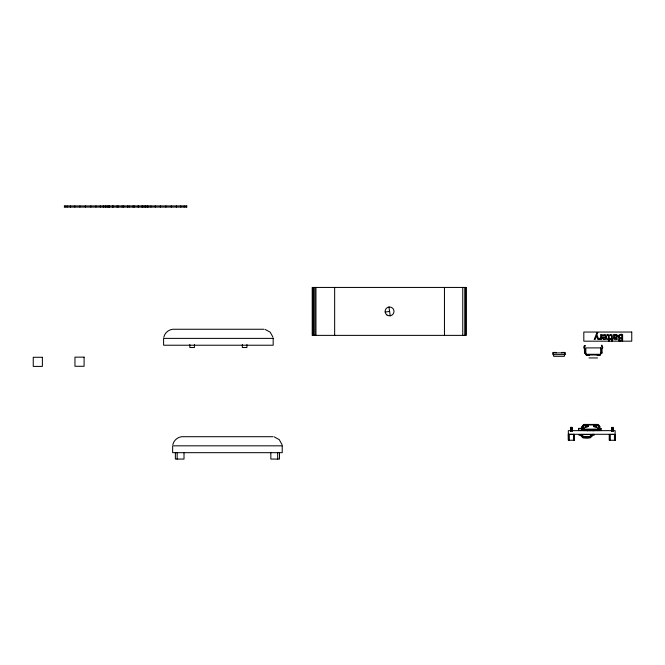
<?xml version="1.0" encoding="UTF-8"?>
<svg xmlns="http://www.w3.org/2000/svg" width="665" height="665" viewBox="0 0 665 665"><rect width="100%" height="100%" fill="white"/><g stroke="black" fill="none" stroke-linecap="round" stroke-linejoin="round"><path stroke-width="1" d="M64.979 207.073L64.979 205.934M67.09 207.073L67.09 205.934M70.44 207.073L70.44 205.934M74.812 207.073L74.812 205.934M79.908 207.073L79.908 205.934M85.369 207.073L85.369 205.934M90.839 207.073L90.839 205.934M95.935 207.073L95.935 205.934M100.307 207.073L100.307 205.934M103.241 207.073L103.241 205.934M103.657 207.073L103.657 205.934M105.353 207.073L105.353 205.934M105.768 207.073L105.768 205.934M107.206 207.073L107.206 205.934M108.711 207.073L108.711 205.934M109.318 207.073L109.318 205.934M112.676 207.073L112.676 205.934M113.083 207.073L113.083 205.934M117.048 207.073L117.048 205.934M118.179 207.073L118.179 205.934M122.144 207.073L122.144 205.934M123.64 207.073L123.64 205.934M127.605 207.073L127.605 205.934M129.101 207.073L129.101 205.934M133.075 207.073L133.075 205.934M134.197 207.073L134.197 205.934M138.162 207.073L138.162 205.934M138.569 207.073L138.569 205.934M141.928 207.073L141.928 205.934M142.534 207.073L142.534 205.934M144.039 207.073L144.039 205.934M145.477 207.073L145.477 205.934M145.893 207.073L145.893 205.934M147.588 207.073L147.588 205.934M148.004 207.073L148.004 205.934M150.938 207.073L150.938 205.934M155.311 207.073L155.311 205.934M160.406 207.073L160.406 205.934M165.876 207.073L165.876 205.934M171.337 207.073L171.337 205.934M176.433 207.073L176.433 205.934M180.805 207.073L180.805 205.934M184.163 207.073L184.163 205.934M186.267 207.073L186.267 205.934M581.725 430.438L582.764 430.18L582.066 430.438M590.72 435.143L590.695 436.448L591.842 436.531L591.858 435.234C588.799 435.101 593.637 433.821 594.178 434.519L594.178 435.209L591.908 435.209L591.759 434.536M596.58 430.213L595.923 430.213M588.143 426.489L585.283 427.412A1.272 1.272 0 0 0 584.02 428.684L584.02 429.257L583.022 428.202L583.23 425.783L588.143 425.683M584.294 430.579L584.942 430.28M584.344 430.33L584.984 430.421M585.549 430.479L586.264 430.23L585.574 430.571M586.838 430.571L588.226 430.363M586.804 430.488L587.478 430.588L586.854 430.33M588.326 430.588L589.015 430.255M588.982 430.488L588.367 430.321M590.237 430.488L589.639 430.222M590.861 430.571L591.518 430.28M592.099 430.588L592.789 430.23M593.371 430.579L594.003 430.579M594.618 430.23L595.316 430.313L594.618 430.413M597.145 430.563L597.827 430.313M597.81 430.321L597.178 430.213M586.256 430.23L585.591 430.346M600.146 430.205L600.686 430.546L599.647 430.28M582.989 426.506L583.795 425.691M585.557 430.272L586.198 430.222L585.557 430.222M588.716 430.222L588.068 430.488L588.716 430.288M589.606 430.546L590.287 430.222L589.606 430.338M590.595 430.405L591.243 430.579L589.722 430.363M593.355 430.321L594.061 430.321L593.346 430.33M590.254 430.571L589.606 430.455M592.764 430.563L592.099 430.488M598.741 428.36L598.558 425.741L593.72 425.691M599.564 428.144L599.581 426.373A1.388 1.388 0 0 0 598.309 424.993L583.554 424.993A1.388 1.388 0 0 0 582.291 426.373L582.307 428.218M583.554 425.218L584.02 424.86M582.183 430.496L582.764 430.18L582.257 430.205M582.482 435.143L581.335 435.234L581.351 436.531L582.498 436.448L582.141 434.727L579.024 434.519L579.024 435.209L581.293 435.209L581.443 434.536M582.39 437.146L582.989 434.519L590.163 434.519L590.803 437.146M591.842 436.531C589.631 438.177 583.571 438.177 581.351 436.531M163.781 337.23C164.679 333.024 168.445 329.665 172.725 329.258L264.038 329.258M172.825 444.677C173.723 440.471 177.489 437.113 181.769 436.706L273.082 436.706M585.84 353.157C583.804 352.733 586.164 348.826 584.469 347.446C586.289 345.002 583.787 344.869 583.737 347.438L584.469 349.399L584.469 352.924L585.84 353.838M600.678 353.157C602.714 352.733 600.362 348.826 602.049 347.446L601.368 345.26L602.049 345.26L602.781 347.438L602.049 349.399L602.049 352.924L600.678 353.838M594.552 425.999L596.131 424.993M594.951 426.564L596.148 425.725M582.532 426.373L582.532 427.761M597.029 429.923L595.059 429.939L595.059 430.363M595.865 430.446L596.522 430.23L595.873 430.571M385.193 312.068L389.599 311.411M585.109 424.461L584.651 425.334M596.064 424.461L595.599 425.334M584.327 430.521L584.942 430.479M588.359 430.338L589.015 430.33L588.326 430.488M586.846 430.338L587.453 430.247M586.821 430.488L587.461 430.579M64.256 205.934L186.99 205.934M64.256 207.073L186.99 207.073M584.469 345.584L585.158 345.584M584.469 352.924L585.158 352.924M601.368 352.924L602.049 352.924M586.53 355.019L589.373 355.019M586.53 355.434L589.373 355.434M597.153 355.434L599.996 355.434M588.999 357.945L597.527 357.945M584.651 424.81L586.264 424.81M595.599 424.81L597.212 424.81M582.981 426.373C581.426 425.392 581.21 428.642 582.981 427.761M599.581 426.373L600.129 426.839L599.581 427.761M611.526 427.412L613.072 427.412L613.072 431.427M582.349 428.376A1.247 1.247 0 0 1 582.291 427.977L582.981 427.977M578.567 428.601L581.567 428.601M598.076 428.717L601.077 428.717M581.966 429.947L586.497 429.947M586.863 429.947L586.987 430.637M593.895 429.947L591.027 430.022L591.027 430.637M586.804 430.089L594.028 430.089M578.567 430.28L581.567 430.28M598.076 430.396L601.077 430.396M568.326 434.295L615.125 434.295L615.125 430.637L568.326 430.637L568.334 440.238L574.377 440.238L574.361 434.386L568.334 434.386L568.425 440.238M615.341 440.288L609.306 440.288L609.381 434.436L615.341 434.436M582.54 436.473L590.653 436.473L590.163 437.944L582.989 437.944L582.54 437.154M586.821 430.222L587.461 430.222M589.98 430.546L589.323 430.288L589.971 430.388M589.971 430.255L589.315 430.222L589.98 430.479M592.49 430.488L591.85 430.588M594.003 430.488L593.355 430.588M586.813 430.579L587.461 430.513M588.725 430.513L588.068 430.488M600.686 430.546L600.204 430.321M585.732 424.993L587.311 425.999M620.844 341.178C617.469 341.985 619.073 338.493 618.816 337.978C616.422 335.642 620.478 333.531 622.615 334.503L622.615 341.178M598.068 425.691L598.874 426.506M596.754 424.461L597.212 425.334M585.807 424.461L586.264 425.334M592.773 430.38L592.124 430.33L594.219 430.712M590.869 430.33L591.518 430.388M265.185 329.449L270.214 332.201L272.983 337.23M274.229 436.897L279.267 439.648L282.026 444.677M593.72 426.489L596.58 427.412A1.272 1.272 0 0 1 597.852 428.684M585.715 425.725L586.912 426.564M583.271 429.49L582.656 428.875A1.272 1.272 0 0 1 582.291 427.977M583.612 429.831L584.053 430.272M388.934 307.006L390.264 315.809M615.25 434.436L615.241 440.288M615.158 434.436L615.158 440.288M615.009 434.436L615.017 440.288M614.926 434.436L614.926 440.288M614.443 434.436L614.443 440.288M612.931 427.412L612.98 431.427M611.625 431.427L611.625 427.412L611.526 431.427M610.279 434.436L610.279 440.288M610.013 338.809L610.013 339.507M609.905 338.809L609.905 339.507M609.398 434.436L609.398 440.288M601.077 430.637L601.077 428.476L598.076 428.476L598.076 430.637M600.462 354.295L600.462 354.977L586.056 354.977L586.056 354.295M599.564 429.133L599.564 430.546M598.309 425.334L597.852 424.428L584.02 424.428L583.554 425.334M597.852 430.637L597.852 429.947L595.366 429.947L595.366 430.637M596.397 424.993L596.397 426.664L593.72 426.664L593.72 424.993M592.681 430.022L592.723 430.712M591.908 434.519L591.908 435.209M590.645 430.089L590.645 430.712M589.722 430.712L589.747 430.022L588.084 430.022L588.084 430.637M588.143 424.993L588.143 426.664L585.466 426.664L585.466 424.993M587.644 430.089L587.644 430.712M584.02 429.947L584.02 430.637M582.897 429.133L582.897 430.546M582.59 436.473L582.59 437.154M581.293 434.519L581.293 435.209M574.277 434.386L574.277 440.238M573.471 434.386L573.471 440.238M572.091 431.377L572.058 427.362L570.562 427.362L570.562 431.377M571.967 427.362L571.967 431.377M570.653 427.362L570.603 431.377M569.307 434.386L569.307 440.238M561.85 352.899L561.85 352.442L565.167 352.442L565.167 354.611L552.839 354.611L552.839 352.442L556.148 352.442L556.148 352.899M465.724 287.438L465.724 335.376M464.76 287.438L464.76 335.376M462.757 287.438L462.757 335.376M444.461 287.438L444.461 335.376M334.653 287.438L334.653 335.376M315.966 287.438L315.966 335.376M314.853 287.438L314.853 335.376M313.647 287.438L313.647 335.376M312.833 287.438L312.833 335.376M279.475 452.674L279.475 459.066L270.838 459.066L270.838 452.674M277.687 452.674L277.687 459.066M246.915 344.528L246.915 347.529L242.351 347.529L242.351 344.528M194.413 344.528L194.413 347.529L189.849 347.529L189.849 344.528M184.014 452.674L184.014 459.066L175.377 459.066L175.377 452.674M177.164 452.674L177.164 459.066M599.406 428.617A1.272 1.272 0 0 0 599.581 427.977A1.247 1.247 0 0 1 599.514 428.376M591.85 430.222L592.49 430.222L591.85 430.222M593.363 430.23L594.061 430.321L593.355 430.28M606.663 336.98C607.17 340.38 601.476 340.447 602.332 336.922L605.807 336.922L605.557 335.842A1.388 1.388 0 0 0 604.842 335.235L602.482 335.725L602.432 334.811L605.632 334.769L606.663 336.98M619.04 336.191L619.556 337.554L621.733 337.729L621.733 335.26L619.772 335.401L619.04 336.191M617.627 335.958C618.026 338.219 614.261 336.989 614.568 338.435L617.22 338.543L617.22 339.399C613.878 340.921 612.598 337.197 613.637 334.503L614.477 334.503L614.477 335.035L616.696 334.478L617.627 335.958M616.754 336.008L616.289 336.789L614.477 337.122L614.477 335.734L615.083 335.31L616.214 335.193L616.754 336.008M619.414 339.025L619.672 340.247L621.733 340.422L621.733 338.468L619.414 339.025M605.807 337.562L605.391 338.56L604.394 338.951L603.446 338.568L603.155 337.562L605.807 337.562M564.71 354.611L564.252 356.324L553.745 356.324L553.297 352.899L564.71 352.899L564.71 354.611M596.48 335.8L595.117 339.507L594.236 339.507L596.937 332.658L597.835 332.658L596.937 334.744L598.758 339.507L597.852 339.507L596.48 335.8M600.645 338.061C598.483 338.219 598.409 340.547 600.645 338.768L600.645 339.507L601.484 339.507L601.484 334.503L600.645 334.503L600.645 338.061M607.27 335.202L606.937 334.545L607.419 334.445L609.115 335.019L609.331 338.809L611.559 338.809L611.443 335.459L610.063 335.301L610.013 334.545L612.016 334.794L612.407 338.809L612.972 338.809L612.407 340.946L611.559 340.946L611.559 339.507L609.331 339.507L609.331 340.946L608.492 340.946L608.492 339.507L606.937 339.507L606.937 338.809L608.492 338.809L608.375 335.459L607.27 335.202M466.207 287.438L312.209 287.438L312.209 335.376L466.207 335.376L466.207 287.438M631.75 332.043L583.812 332.043L583.812 341.178L631.75 341.178L631.75 332.043M273.174 338.377L163.598 338.377L163.598 345.226L273.174 345.226L273.174 338.377M600.678 347.903L585.84 347.903L585.84 354.295L600.678 354.295L600.678 347.903M84.089 357.147L74.962 357.147L74.962 366.274L84.089 366.274L84.089 357.147M42.385 357.28L33.25 357.28L33.25 366.407L42.385 366.407L42.385 357.28M581.567 428.36L578.567 428.36L578.567 430.521L581.567 430.521L581.567 428.36M599.888 429.133L582.598 429.133L582.598 430.546L599.888 430.546L599.888 429.133M282.218 445.824L172.642 445.824L172.642 452.674L282.218 452.674L282.218 445.824M386.914 314.986A4.456 4.447 0 0 0 393.979 311.902A4.456 4.447 0 0 0 387.778 307.33A4.456 4.447 0 0 0 386.914 314.986"/></g></svg>
